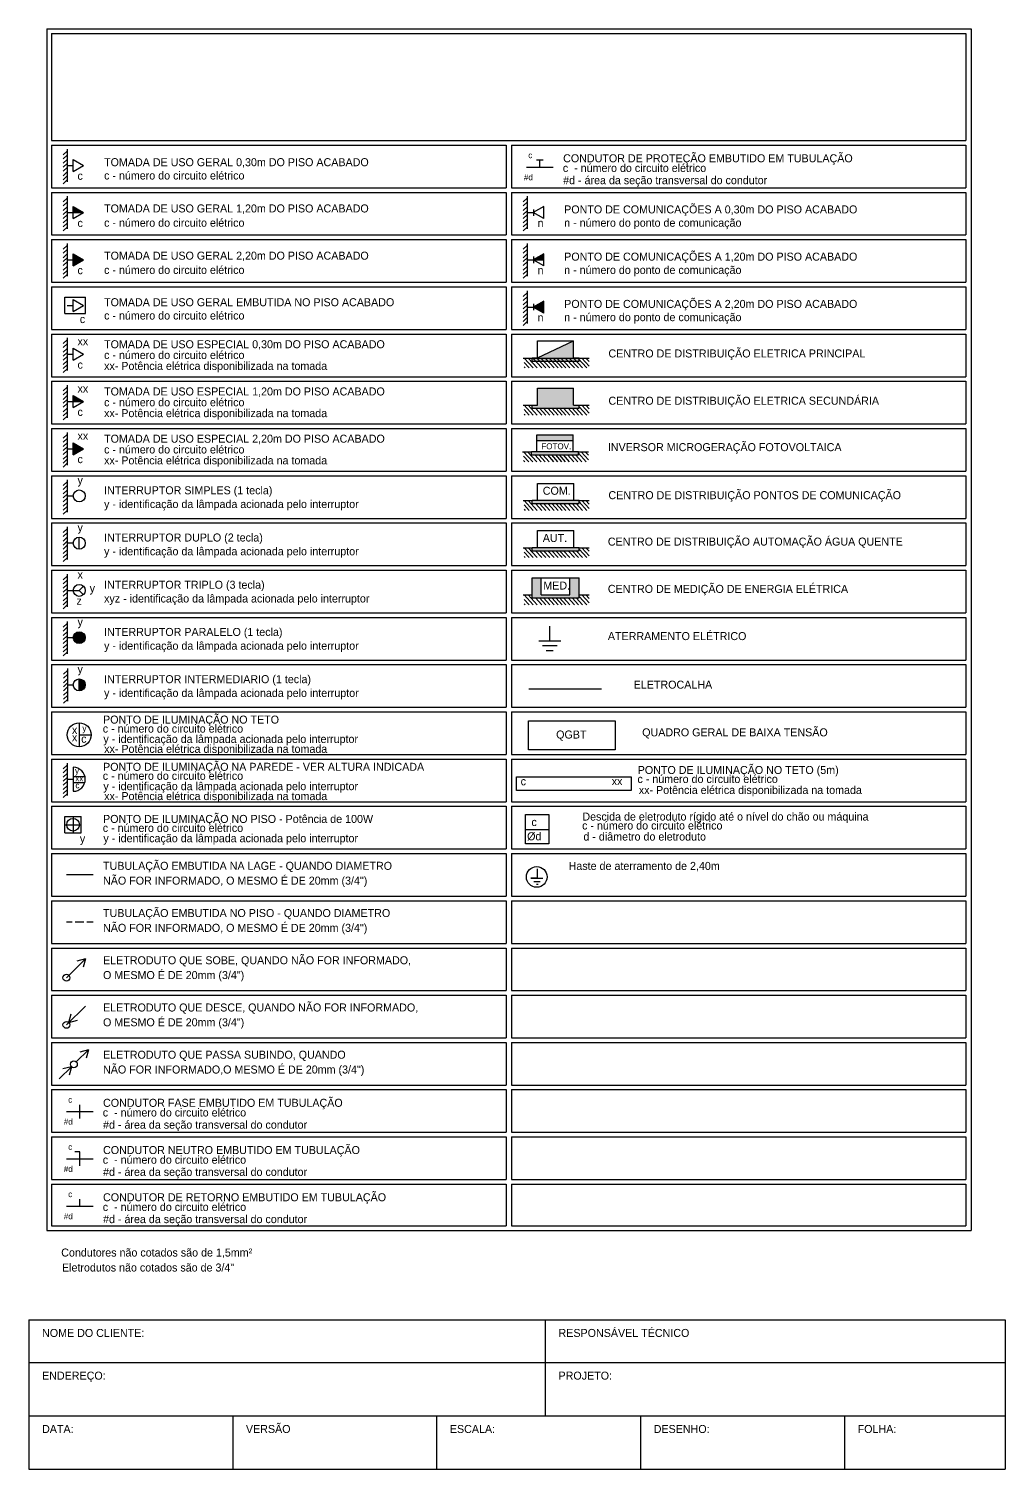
# Model space of a CAD drawing. Extents: x -4780 to 4154, y -1673 to 3208.
# Drawn here: x 588.71 to 609.7, y -465.96 to -435 of the extents above; entities that cross this region are included whole.
import ezdxf

# ---------------------------------------------------------------- set-up
doc = ezdxf.new("R2010")
doc.units = 0
doc.header["$MEASUREMENT"] = 0
for name, color, linetype in [('eletrico', 3, 'Continuous'), ('ELETROCALHAS', 3, 'TRACKS'), ('ELÉTRICO', 3, 'Continuous')]:
    doc.layers.add(name, color=color, linetype=linetype)
doc.styles.add('REGUA80', font='GOTHIC.TTF')
doc.linetypes.add('TRACKS', pattern='A,0.15,[130,ltypeshp.shx,S=0.25,R=0,X=0,Y=0],0.15', length=0.3)

# ---------------------------------------------------------------- blocks, each defined once
blk = doc.blocks.new('folha Legenda')
at = {"layer": 'eletrico'}
for p, q in [((2333.451, 933.488), (2333.451, 910.966)), ((2333.451, 933.488), (2350.776, 933.488)), ((2333.538, 933.401), (2350.676, 933.401)), ((2333.538, 933.401), (2333.538, 931.393)), ((2350.676, 933.401), (2350.676, 931.393)), ((2350.776, 933.488), (2350.776, 910.966)), ((2333.538, 931.393), (2350.676, 931.393)), ((2333.538, 931.307), (2333.538, 930.508)), ((2333.538, 931.307), (2342.061, 931.307)), ((2342.061, 931.307), (2342.061, 930.508)), ((2342.161, 931.307), (2350.676, 931.307)), ((2342.161, 931.307), (2342.161, 930.508)), ((2350.676, 931.307), (2350.676, 930.508)), ((2333.538, 930.508), (2342.061, 930.508)), ((2333.538, 930.422), (2342.061, 930.422)), ((2333.538, 930.422), (2333.538, 929.623)), ((2342.061, 930.422), (2342.061, 929.623)), ((2342.161, 930.508), (2350.676, 930.508)), ((2342.161, 930.422), (2350.676, 930.422)), ((2342.161, 930.422), (2342.161, 929.623)), ((2350.676, 930.422), (2350.676, 929.623)), ((2333.538, 929.623), (2342.061, 929.623)), ((2333.538, 929.537), (2342.061, 929.537)), ((2333.538, 929.537), (2333.538, 928.738)), ((2342.061, 929.537), (2342.061, 928.738)), ((2342.161, 929.623), (2350.676, 929.623)), ((2342.161, 929.537), (2350.676, 929.537)), ((2342.161, 929.537), (2342.161, 928.738)), ((2350.676, 929.537), (2350.676, 928.738)), ((2333.538, 928.738), (2342.061, 928.738)), ((2342.161, 928.738), (2350.676, 928.738)), ((2333.538, 928.651), (2342.061, 928.651)), ((2333.538, 928.651), (2333.538, 927.853)), ((2342.061, 928.651), (2342.061, 927.853)), ((2342.161, 928.651), (2350.676, 928.651)), ((2342.161, 928.651), (2342.161, 927.853)), ((2350.676, 928.651), (2350.676, 927.853)), ((2333.538, 927.853), (2342.061, 927.853)), ((2333.538, 927.766), (2342.061, 927.766)), ((2333.538, 927.766), (2333.538, 926.967)), ((2342.061, 927.766), (2342.061, 926.967)), ((2342.161, 927.853), (2350.676, 927.853)), ((2342.161, 927.766), (2350.676, 927.766)), ((2342.161, 927.766), (2342.161, 926.967)), ((2350.676, 927.766), (2350.676, 926.967)), ((2333.538, 926.967), (2342.061, 926.967)), ((2333.538, 926.881), (2342.061, 926.881)), ((2333.538, 926.881), (2333.538, 926.082)), ((2342.061, 926.881), (2342.061, 926.082)), ((2342.161, 926.967), (2350.676, 926.967)), ((2342.161, 926.881), (2350.676, 926.881)), ((2342.161, 926.881), (2342.161, 926.082)), ((2350.676, 926.881), (2350.676, 926.082)), ((2333.538, 926.082), (2342.061, 926.082)), ((2342.161, 926.082), (2350.676, 926.082)), ((2333.538, 925.996), (2342.061, 925.996)), ((2333.538, 925.996), (2333.538, 925.197)), ((2342.061, 925.996), (2342.061, 925.197)), ((2342.161, 925.996), (2350.676, 925.996)), ((2342.161, 925.996), (2342.161, 925.197)), ((2350.676, 925.996), (2350.676, 925.197)), ((2333.538, 925.197), (2342.061, 925.197)), ((2333.538, 925.111), (2342.061, 925.111)), ((2333.538, 925.111), (2333.538, 924.312)), ((2342.061, 925.111), (2342.061, 924.312)), ((2342.161, 925.197), (2350.676, 925.197)), ((2342.161, 925.111), (2350.676, 925.111)), ((2342.161, 925.111), (2342.161, 924.312)), ((2350.676, 925.111), (2350.676, 924.312)), ((2333.538, 924.312), (2342.061, 924.312)), ((2333.538, 924.226), (2342.061, 924.226)), ((2333.538, 924.226), (2333.538, 923.427)), ((2342.061, 924.226), (2342.061, 923.427)), ((2342.161, 924.312), (2350.676, 924.312)), ((2342.161, 924.226), (2350.676, 924.226)), ((2342.161, 924.226), (2342.161, 923.427)), ((2350.676, 924.226), (2350.676, 923.427)), ((2333.538, 923.427), (2342.061, 923.427)), ((2333.538, 923.341), (2342.061, 923.341)), ((2333.538, 923.341), (2333.538, 922.542)), ((2342.061, 923.341), (2342.061, 922.542)), ((2342.161, 923.427), (2350.676, 923.427)), ((2342.161, 923.341), (2350.676, 923.341)), ((2342.161, 923.341), (2342.161, 922.542)), ((2350.676, 923.341), (2350.676, 922.542)), ((2333.538, 922.542), (2342.061, 922.542)), ((2342.161, 922.542), (2350.676, 922.542)), ((2333.538, 922.455), (2342.061, 922.455)), ((2333.538, 922.455), (2333.538, 921.657)), ((2342.061, 922.455), (2342.061, 921.657)), ((2342.161, 922.455), (2350.676, 922.455)), ((2342.161, 922.455), (2342.161, 921.657)), ((2350.676, 922.455), (2350.676, 921.657)), ((2333.538, 921.657), (2342.061, 921.657)), ((2333.538, 921.57), (2342.061, 921.57)), ((2333.538, 921.57), (2333.538, 920.771)), ((2342.061, 921.57), (2342.061, 920.771)), ((2342.161, 921.657), (2350.676, 921.657)), ((2342.161, 921.57), (2350.676, 921.57)), ((2342.161, 921.57), (2342.161, 920.771)), ((2350.676, 921.57), (2350.676, 920.771)), ((2333.538, 920.771), (2342.061, 920.771)), ((2333.538, 920.685), (2342.061, 920.685)), ((2333.538, 920.685), (2333.538, 919.886)), ((2342.061, 920.685), (2342.061, 919.886)), ((2342.161, 920.771), (2350.676, 920.771)), ((2342.161, 920.685), (2350.676, 920.685)), ((2342.161, 920.685), (2342.161, 919.886)), ((2350.676, 920.685), (2350.676, 919.886)), ((2333.538, 919.886), (2342.061, 919.886)), ((2333.538, 919.8), (2342.061, 919.8)), ((2333.538, 919.8), (2333.538, 919.001)), ((2342.061, 919.8), (2342.061, 919.001)), ((2342.161, 919.886), (2350.676, 919.886)), ((2342.161, 919.8), (2350.676, 919.8)), ((2342.161, 919.8), (2342.161, 919.001)), ((2350.676, 919.8), (2350.676, 919.001)), ((2333.538, 919.001), (2342.061, 919.001)), ((2342.161, 919.001), (2350.676, 919.001)), ((2333.538, 918.915), (2342.061, 918.915)), ((2333.538, 918.915), (2333.538, 918.116)), ((2342.061, 918.915), (2342.061, 918.116)), ((2342.161, 918.915), (2350.676, 918.915)), ((2342.161, 918.915), (2342.161, 918.116)), ((2350.676, 918.915), (2350.676, 918.116)), ((2333.538, 918.116), (2342.061, 918.116)), ((2333.538, 918.03), (2342.061, 918.03)), ((2333.538, 918.03), (2333.538, 917.231)), ((2342.061, 918.03), (2342.061, 917.231)), ((2342.161, 918.116), (2350.676, 918.116)), ((2342.161, 918.03), (2350.676, 918.03)), ((2342.161, 918.03), (2342.161, 917.231)), ((2350.676, 918.03), (2350.676, 917.231)), ((2333.538, 917.231), (2342.061, 917.231)), ((2333.538, 917.144), (2342.061, 917.144)), ((2333.538, 917.144), (2333.538, 916.346)), ((2342.061, 917.144), (2342.061, 916.346)), ((2342.161, 917.231), (2350.676, 917.231)), ((2342.161, 917.144), (2350.676, 917.144)), ((2342.161, 917.144), (2342.161, 916.346)), ((2350.676, 917.144), (2350.676, 916.346)), ((2333.538, 916.346), (2342.061, 916.346)), ((2342.161, 916.346), (2350.676, 916.346)), ((2333.538, 916.259), (2342.061, 916.259)), ((2333.538, 916.259), (2333.538, 915.461)), ((2342.061, 916.259), (2342.061, 915.461)), ((2342.161, 916.259), (2350.676, 916.259)), ((2342.161, 916.259), (2342.161, 915.461)), ((2350.676, 916.259), (2350.676, 915.461)), ((2333.538, 915.461), (2342.061, 915.461)), ((2333.538, 915.374), (2342.061, 915.374)), ((2333.538, 915.374), (2333.538, 914.575)), ((2342.061, 915.374), (2342.061, 914.575)), ((2342.161, 915.461), (2350.676, 915.461)), ((2342.161, 915.374), (2350.676, 915.374)), ((2342.161, 915.374), (2342.161, 914.575)), ((2350.676, 915.374), (2350.676, 914.575)), ((2333.538, 914.575), (2342.061, 914.575)), ((2333.538, 914.489), (2342.061, 914.489)), ((2333.538, 914.489), (2333.538, 913.69)), ((2342.061, 914.489), (2342.061, 913.69)), ((2342.161, 914.575), (2350.676, 914.575)), ((2342.161, 914.489), (2350.676, 914.489)), ((2342.161, 914.489), (2342.161, 913.69)), ((2350.676, 914.489), (2350.676, 913.69)), ((2333.538, 913.69), (2342.061, 913.69)), ((2333.538, 913.604), (2342.061, 913.604)), ((2333.538, 913.604), (2333.538, 912.805)), ((2342.061, 913.604), (2342.061, 912.805)), ((2342.161, 913.69), (2350.676, 913.69)), ((2342.161, 913.604), (2350.676, 913.604)), ((2342.161, 913.604), (2342.161, 912.805)), ((2350.676, 913.604), (2350.676, 912.805)), ((2333.538, 912.805), (2342.061, 912.805)), ((2342.161, 912.805), (2350.676, 912.805)), ((2333.538, 912.719), (2342.061, 912.719)), ((2333.538, 912.719), (2333.538, 911.92)), ((2342.061, 912.719), (2342.061, 911.92)), ((2342.161, 912.719), (2350.676, 912.719)), ((2342.161, 912.719), (2342.161, 911.92)), ((2350.676, 912.719), (2350.676, 911.92)), ((2333.538, 911.92), (2342.061, 911.92)), ((2333.538, 911.834), (2342.061, 911.834)), ((2333.538, 911.834), (2333.538, 911.052)), ((2342.061, 911.834), (2342.061, 911.052)), ((2342.161, 911.92), (2350.676, 911.92)), ((2342.161, 911.834), (2342.161, 911.052)), ((2342.161, 911.834), (2350.676, 911.834)), ((2342.161, 911.834), (2342.161, 911.052)), ((2350.676, 911.834), (2350.676, 911.052)), ((2333.451, 910.966), (2350.776, 910.966)), ((2333.538, 911.052), (2342.061, 911.052)), ((2342.161, 911.052), (2350.676, 911.052))]:
    blk.add_line(p, q, dxfattribs=at)
blk = doc.blocks.new('parede')
at = {"layer": 'eletrico'}
for p, q in [((2333.834, 931.196), (2333.758, 931.127)), ((2333.834, 931.233), (2333.834, 930.622)), ((2333.834, 931.122), (2333.758, 931.052)), ((2333.834, 931.038), (2333.758, 930.968)), ((2333.834, 930.963), (2333.758, 930.894)), ((2333.834, 930.888), (2333.758, 930.819)), ((2333.834, 930.804), (2333.758, 930.735)), ((2333.834, 930.73), (2333.758, 930.66)), ((2333.834, 930.655), (2333.758, 930.585))]:
    blk.add_line(p, q, dxfattribs=at)
blk = doc.blocks.new('tomada 0.3m')
at = {"layer": 'eletrico'}
for p, q in [((2333.834, 930.928), (2333.947, 930.928)), ((2333.947, 930.815), (2333.947, 931.04)), ((2333.947, 931.04), (2334.141, 930.928)), ((2333.947, 930.815), (2334.141, 930.928))]:
    blk.add_line(p, q, dxfattribs=at)
blk = doc.blocks.new('tomada 1.2m')
at = {"layer": 'eletrico'}
h = blk.add_hatch(color=256, dxfattribs=at)
h.dxf.hatch_style = 1
h.paths.add_polyline_path([(2334.141, 930.043), (2333.947, 930.155), (2333.947, 930.043)])
for p, q in [((2333.947, 929.93), (2333.947, 930.155)), ((2333.947, 930.155), (2334.141, 930.043)), ((2333.834, 930.043), (2334.141, 930.043)), ((2333.947, 929.93), (2334.141, 930.043))]:
    blk.add_line(p, q, dxfattribs=at)
blk = doc.blocks.new('tomada 2.2m')
at = {"layer": 'eletrico'}
h = blk.add_hatch(color=256, dxfattribs=at)
h.dxf.hatch_style = 1
h.paths.add_polyline_path([(2333.947, 929.27), (2333.947, 929.045), (2334.141, 929.157)])
for p, q in [((2333.947, 929.045), (2333.947, 929.27)), ((2333.947, 929.27), (2334.141, 929.157)), ((2333.834, 929.157), (2333.947, 929.157)), ((2333.947, 929.045), (2334.141, 929.157))]:
    blk.add_line(p, q, dxfattribs=at)
blk = doc.blocks.new('interruptor simples')
at = {"layer": 'eletrico'}
blk.add_line((2333.834, 925.617), (2333.947, 925.617), dxfattribs=at)
blk.add_circle((2334.059, 925.617), 0.112, dxfattribs=at)
blk = doc.blocks.new('interruptor paralelo')
at = {"layer": 'eletrico'}
h = blk.add_hatch(color=256, dxfattribs=at)
h.dxf.hatch_style = 1
h.paths.add_polyline_path([(2334.171, 922.961, 1), (2333.947, 922.961, 1)])
blk.add_line((2333.834, 922.961), (2333.947, 922.961), dxfattribs=at)
blk.add_circle((2334.059, 922.961), 0.112, dxfattribs=at)
blk = doc.blocks.new('interruptor intermediario')
at = {"layer": 'eletrico'}
h = blk.add_hatch(color=256, dxfattribs=at)
h.dxf.hatch_style = 1
h.paths.add_polyline_path([(2334.059, 922.189), (2334.059, 921.964, 0.414214), (2334.171, 922.076, 0.414214)])
for p, q in [((2333.834, 922.076), (2333.947, 922.076)), ((2334.059, 921.964), (2334.059, 922.189))]:
    blk.add_line(p, q, dxfattribs=at)
blk.add_circle((2334.059, 922.076), 0.112, dxfattribs=at)
blk = doc.blocks.new('Selo')
at = {"layer": 'eletrico'}
for p, q in [((2333.389, 909.29), (2351.689, 909.29)), ((2333.389, 909.29), (2333.389, 906.49)), ((2343.069, 909.29), (2343.069, 907.49)), ((2351.689, 909.29), (2351.689, 906.49)), ((2333.389, 908.49), (2351.689, 908.49)), ((2333.389, 907.49), (2351.689, 907.49)), ((2337.21, 907.49), (2337.21, 906.49)), ((2341.032, 907.49), (2341.032, 906.49)), ((2344.854, 907.49), (2344.854, 906.49)), ((2348.675, 907.49), (2348.675, 906.49)), ((2333.389, 906.49), (2351.689, 906.49))]:
    blk.add_line(p, q, dxfattribs=at)
at = {"layer": 'eletrico', "style": 'REGUA80'}
for s, p in [('NOME DO CLIENTE:', (2333.637, 908.969)), ('RESPONSÁVEL TÉCNICO', (2343.317, 908.969)), ('ENDEREÇO:', (2333.637, 908.169)), ('PROJETO:', (2343.317, 908.169)), ('DATA:', (2333.637, 907.169)), ('VERSÃO', (2337.458, 907.169)), ('ESCALA:', (2341.28, 907.169)), ('DESENHO:', (2345.101, 907.169)), ('FOLHA:', (2348.923, 907.169))]:
    blk.add_text(s, height=0.15, dxfattribs=at).set_placement(p)
blk = doc.blocks.new('ponto de iluminação no teto')
at = {"layer": 'eletrico'}
for p, q in [((2334.059, 921.365), (2334.059, 920.915)), ((2334.059, 921.14), (2334.284, 921.14))]:
    blk.add_line(p, q, dxfattribs=at)
blk.add_circle((2334.059, 921.14), 0.225, dxfattribs=at)
blk = doc.blocks.new('ponto de iluminação na parede')
at = {"layer": 'eletrico'}
for p, q in [((2333.947, 920.531), (2333.947, 920.081)), ((2333.947, 920.36), (2334.165, 920.36)), ((2333.834, 920.306), (2333.947, 920.306)), ((2333.947, 920.245), (2334.163, 920.245))]:
    blk.add_line(p, q, dxfattribs=at)
blk.add_arc((2333.947, 920.306), 0.225, 270, 90, dxfattribs=at)
blk = doc.blocks.new('eletroduto que sobe')
at = {"layer": 'eletrico'}
for p, q in [((2333.819, 917.473), (2334.174, 917.828)), ((2334.174, 917.828), (2334.014, 917.785)), ((2334.174, 917.828), (2334.131, 917.668))]:
    blk.add_line(p, q, dxfattribs=at)
blk.add_circle((2333.819, 917.473), 0.0643, dxfattribs=at)
blk = doc.blocks.new('eletroduto que desce')
at = {"layer": 'eletrico'}
for p, q in [((2333.819, 916.588), (2334.174, 916.942)), ((2333.864, 916.633), (2333.907, 916.793)), ((2333.864, 916.633), (2334.024, 916.676))]:
    blk.add_line(p, q, dxfattribs=at)
blk.add_circle((2333.819, 916.588), 0.0643, dxfattribs=at)
blk = doc.blocks.new('eletroduto que passa subindo')
at = {"layer": 'eletrico'}
for p, q in [((2334.003, 915.895), (2334.23, 916.122)), ((2334.23, 916.122), (2334.07, 916.08)), ((2334.23, 916.122), (2334.187, 915.963)), ((2333.685, 915.578), (2333.912, 915.805)), ((2333.912, 915.805), (2333.752, 915.762)), ((2333.912, 915.805), (2333.869, 915.645))]:
    blk.add_line(p, q, dxfattribs=at)
blk.add_circle((2333.958, 915.85), 0.0643, dxfattribs=at)
blk = doc.blocks.new('ponto comunicacao 30cm')
at = {"layer": 'eletrico'}
for p, q in [((2342.457, 930.928), (2342.57, 930.928)), ((2342.764, 931.04), (2342.57, 930.928)), ((2342.764, 930.815), (2342.57, 930.928)), ((2342.571, 930.988), (2342.571, 930.868)), ((2342.764, 930.815), (2342.764, 931.04))]:
    blk.add_line(p, q, dxfattribs=at)
blk = doc.blocks.new('ponto comunicacao 120cm')
at = {"layer": 'eletrico'}
h = blk.add_hatch(color=256, dxfattribs=at)
h.dxf.hatch_style = 1
h.paths.add_polyline_path([(2342.764, 930.155), (2342.571, 930.043), (2342.571, 930.043), (2342.764, 930.043)])
for p, q in [((2342.764, 930.155), (2342.57, 930.043)), ((2342.571, 930.102), (2342.571, 929.983)), ((2342.764, 929.93), (2342.764, 930.155)), ((2342.457, 930.043), (2342.764, 930.043)), ((2342.764, 929.93), (2342.57, 930.043))]:
    blk.add_line(p, q, dxfattribs=at)
blk = doc.blocks.new('ponto comunicacao 220cm')
at = {"layer": 'eletrico'}
h = blk.add_hatch(color=256, dxfattribs=at)
h.dxf.hatch_style = 1
h.paths.add_polyline_path([(2342.764, 929.27), (2342.571, 929.158), (2342.571, 929.157), (2342.764, 929.045)])
for p, q in [((2342.764, 929.27), (2342.57, 929.157)), ((2342.764, 929.045), (2342.764, 929.27)), ((2342.457, 929.157), (2342.57, 929.157)), ((2342.764, 929.045), (2342.57, 929.157)), ((2342.571, 929.217), (2342.571, 929.097))]:
    blk.add_line(p, q, dxfattribs=at)
blk = doc.blocks.new('tomada no piso')
at = {"layer": 'eletrico'}
for p, q in [((2333.789, 928.46), (2334.179, 928.46)), ((2333.789, 928.153), (2333.789, 928.46)), ((2334.179, 928.153), (2334.179, 928.46)), ((2333.834, 928.303), (2333.947, 928.303)), ((2333.947, 928.191), (2333.947, 928.415)), ((2333.947, 928.415), (2334.141, 928.303)), ((2333.947, 928.191), (2334.141, 928.303)), ((2333.789, 928.153), (2334.179, 928.153))]:
    blk.add_line(p, q, dxfattribs=at)
blk = doc.blocks.new('CD eletrica principal')
at = {"layer": 'eletrico'}
h = blk.add_hatch(color=256, dxfattribs=at)
h.dxf.hatch_style = 1
h.paths.add_polyline_path([(2343.237, 928.064), (2343.237, 928.124), (2343.135, 928.124), (2343.135, 928.44), (2342.457, 928.124), (2342.355, 928.124), (2342.355, 928.064)])
for p, q in [((2342.457, 928.44), (2343.135, 928.44)), ((2342.457, 928.124), (2342.457, 928.44)), ((2342.457, 928.124), (2343.135, 928.44)), ((2343.135, 928.124), (2343.135, 928.44)), ((2342.355, 928.124), (2342.457, 928.124)), ((2342.355, 928.064), (2342.355, 928.124)), ((2342.355, 928.064), (2343.237, 928.064)), ((2343.135, 928.124), (2343.237, 928.124)), ((2343.237, 928.064), (2343.237, 928.124))]:
    blk.add_line(p, q, dxfattribs=at)
blk = doc.blocks.new('cd eletrica secundaria')
at = {"layer": 'eletrico'}
h = blk.add_hatch(color=256, dxfattribs=at)
h.dxf.hatch_style = 1
h.paths.add_polyline_path([(2342.457, 927.555), (2342.457, 927.239), (2342.355, 927.239), (2342.355, 927.179), (2343.237, 927.179), (2343.237, 927.239), (2343.135, 927.239), (2343.135, 927.555)])
for p, q in [((2342.457, 927.555), (2343.135, 927.555)), ((2342.457, 927.239), (2342.457, 927.555)), ((2343.135, 927.239), (2343.135, 927.555)), ((2342.355, 927.239), (2342.457, 927.239)), ((2342.355, 927.179), (2342.355, 927.239)), ((2342.355, 927.179), (2343.237, 927.179)), ((2343.135, 927.239), (2343.237, 927.239)), ((2343.237, 927.179), (2343.237, 927.239))]:
    blk.add_line(p, q, dxfattribs=at)
blk = doc.blocks.new('Central de comunicações')
at = {"layer": 'eletrico'}
h = blk.add_hatch(color=256, dxfattribs=at)
h.dxf.hatch_style = 1
h.paths.add_polyline_path([(2342.546, 926.349), (2342.546, 926.289), (2343.428, 926.289), (2343.428, 926.349), (2343.326, 926.349)])
for p, q in [((2342.648, 926.665), (2343.326, 926.665)), ((2342.648, 926.349), (2342.648, 926.665)), ((2343.326, 926.349), (2343.326, 926.665)), ((2342.546, 926.349), (2343.326, 926.349)), ((2342.546, 926.289), (2342.546, 926.349)), ((2342.546, 926.289), (2343.428, 926.289)), ((2343.326, 926.349), (2343.428, 926.349)), ((2343.428, 926.289), (2343.428, 926.349))]:
    blk.add_line(p, q, dxfattribs=at)
at = {"layer": 'eletrico', "style": 'REGUA80'}
blk.add_text('COM.', height=0.15, dxfattribs=at).set_placement((2342.747, 926.453))
blk = doc.blocks.new('Central de automação')
at = {"layer": 'eletrico'}
h = blk.add_hatch(color=256, dxfattribs=at)
h.dxf.hatch_style = 1
h.paths.add_polyline_path([(2342.546, 925.464), (2342.546, 925.404), (2343.428, 925.404), (2343.428, 925.464), (2343.326, 925.464)])
for p, q in [((2342.648, 925.78), (2343.326, 925.78)), ((2342.648, 925.464), (2342.648, 925.78)), ((2343.326, 925.464), (2343.326, 925.78)), ((2342.546, 925.464), (2343.326, 925.464)), ((2342.546, 925.404), (2342.546, 925.464)), ((2342.546, 925.404), (2343.428, 925.404)), ((2343.326, 925.464), (2343.428, 925.464)), ((2343.428, 925.404), (2343.428, 925.464))]:
    blk.add_line(p, q, dxfattribs=at)
at = {"layer": 'eletrico', "style": 'REGUA80'}
blk.add_text('AUT.', height=0.15, dxfattribs=at).set_placement((2342.747, 925.568))
blk = doc.blocks.new('Inversor geração  fotovoltaica')
at = {"layer": 'eletrico'}
h = blk.add_hatch(color=256, dxfattribs=at)
h.dxf.hatch_style = 1
h.paths.add_polyline_path([(2342.648, 926.823), (2342.648, 926.716), (2343.326, 926.716), (2343.326, 926.823)])
h = blk.add_hatch(color=256, dxfattribs=at)
h.dxf.hatch_style = 1
h.paths.add_polyline_path([(2342.546, 926.506), (2342.546, 926.447), (2343.428, 926.447), (2343.428, 926.506), (2343.326, 926.506)])
for p, q in [((2342.648, 926.823), (2343.326, 926.823)), ((2342.648, 926.506), (2342.648, 926.823)), ((2343.326, 926.506), (2343.326, 926.823)), ((2342.648, 926.716), (2343.326, 926.716)), ((2342.377, 926.504), (2342.546, 926.504)), ((2342.4, 926.504), (2342.57, 926.317)), ((2342.4, 926.421), (2342.495, 926.317)), ((2342.4, 926.339), (2342.42, 926.317)), ((2342.475, 926.504), (2342.644, 926.317)), ((2342.546, 926.506), (2343.326, 926.506)), ((2342.546, 926.447), (2342.546, 926.506)), ((2342.546, 926.447), (2343.428, 926.447)), ((2342.61, 926.447), (2342.728, 926.317)), ((2342.685, 926.447), (2342.803, 926.317)), ((2342.76, 926.447), (2342.878, 926.317)), ((2342.844, 926.447), (2342.962, 926.317)), ((2342.919, 926.447), (2343.036, 926.317)), ((2342.994, 926.447), (2343.111, 926.317)), ((2343.063, 926.447), (2343.181, 926.317)), ((2343.138, 926.447), (2343.256, 926.317)), ((2343.222, 926.447), (2343.339, 926.317)), ((2343.296, 926.447), (2343.414, 926.317)), ((2343.326, 926.506), (2343.428, 926.506)), ((2343.371, 926.447), (2343.489, 926.317)), ((2343.428, 926.447), (2343.428, 926.506)), ((2343.428, 926.504), (2343.615, 926.504)), ((2343.428, 926.476), (2343.573, 926.317)), ((2343.478, 926.504), (2343.615, 926.353)), ((2343.553, 926.504), (2343.615, 926.436))]:
    blk.add_line(p, q, dxfattribs=at)
at = {"layer": 'eletrico', "style": 'REGUA80'}
blk.add_text('FOTOV.', height=0.1125, dxfattribs=at).set_placement((2342.732, 926.549))
blk = doc.blocks.new('Centro de medição')
at = {"layer": 'eletrico'}
h = blk.add_hatch(color=256, dxfattribs=at)
h.dxf.hatch_style = 1
h.paths.add_polyline_path([(2342.546, 923.765), (2342.546, 923.705), (2343.428, 923.705), (2343.428, 923.765), (2343.428, 924.081), (2343.257, 924.081), (2343.257, 923.765), (2342.717, 923.765), (2342.717, 924.081), (2342.546, 924.081)])
for p, q in [((2342.546, 924.081), (2343.428, 924.081)), ((2342.546, 923.765), (2342.546, 924.081)), ((2342.717, 923.765), (2342.717, 924.081)), ((2343.257, 923.765), (2343.257, 924.081)), ((2343.428, 923.765), (2343.428, 924.081)), ((2342.546, 923.705), (2342.546, 923.765)), ((2342.546, 923.705), (2343.428, 923.705)), ((2342.717, 923.765), (2343.257, 923.765)), ((2343.428, 923.705), (2343.428, 923.765))]:
    blk.add_line(p, q, dxfattribs=at)
at = {"layer": 'eletrico', "style": 'REGUA80'}
blk.add_text('MED.', height=0.15, dxfattribs=at).set_placement((2342.757, 923.863))
blk = doc.blocks.new('aterramento')
at = {"layer": 'eletrico'}
for p, q in [((2342.878, 922.903), (2342.878, 923.174)), ((2342.67, 922.903), (2343.086, 922.903)), ((2342.741, 922.812), (2343.014, 922.812)), ((2342.812, 922.72), (2342.943, 922.72))]:
    blk.add_line(p, q, dxfattribs=at)
blk = doc.blocks.new('interruptor duplo')
at = {"layer": 'eletrico'}
for p, q in [((2359.578, 923.734), (2359.578, 923.959)), ((2359.466, 923.847), (2359.353, 923.847))]:
    blk.add_line(p, q, dxfattribs=at)
blk.add_circle((2359.578, 923.847), 0.112, dxfattribs=at)
blk = doc.blocks.new('iluminacao de piso')
at = {"layer": 'eletrico'}
for p, q in [((2359.308, 918.723), (2359.615, 918.723)), ((2359.308, 918.417), (2359.308, 918.723)), ((2359.462, 918.723), (2359.462, 918.417)), ((2359.615, 918.417), (2359.615, 918.723)), ((2359.308, 918.57), (2359.615, 918.57)), ((2359.308, 918.417), (2359.615, 918.417))]:
    blk.add_line(p, q, dxfattribs=at)
blk.add_circle((2359.462, 918.57), 0.119, dxfattribs=at)

msp = doc.modelspace()

# ---------------------------------------------------------------- linework, layer by layer
at = {"layer": 'eletrico'}
for p, q in [((599.411, -437.974), (599.987, -437.974)), ((599.773, -437.827), (599.625, -437.827)), ((599.699, -437.974), (599.699, -437.827)), ((599.337, -442.077), (600.757, -442.077)), ((599.363, -442.077), (599.558, -442.291)), ((599.449, -442.077), (599.644, -442.291)), ((599.545, -442.077), (599.74, -442.291)), ((599.631, -442.077), (599.826, -442.291)), ((599.717, -442.077), (599.912, -442.291)), ((599.813, -442.077), (600.008, -442.291)), ((599.899, -442.077), (600.093, -442.291)), ((599.985, -442.077), (600.179, -442.291)), ((600.064, -442.077), (600.259, -442.291)), ((600.15, -442.077), (600.345, -442.291)), ((600.246, -442.077), (600.441, -442.291)), ((600.332, -442.077), (600.527, -442.291)), ((600.418, -442.077), (600.612, -442.291)), ((600.514, -442.077), (600.708, -442.291)), ((600.6, -442.077), (600.757, -442.249)), ((600.686, -442.077), (600.757, -442.155)), ((599.363, -442.171), (599.472, -442.291)), ((599.363, -442.266), (599.386, -442.291)), ((599.337, -443.092), (599.531, -443.092)), ((599.363, -443.092), (599.558, -443.306)), ((599.363, -443.186), (599.472, -443.306)), ((599.363, -443.281), (599.386, -443.306)), ((599.449, -443.092), (599.644, -443.306)), ((599.605, -443.157), (599.74, -443.306)), ((599.691, -443.157), (599.826, -443.306)), ((599.777, -443.157), (599.912, -443.306)), ((599.873, -443.157), (600.008, -443.306)), ((599.958, -443.157), (600.093, -443.306)), ((600.044, -443.157), (600.179, -443.306)), ((600.124, -443.157), (600.259, -443.306)), ((600.21, -443.157), (600.345, -443.306)), ((600.306, -443.157), (600.441, -443.306)), ((600.392, -443.157), (600.527, -443.306)), ((600.477, -443.157), (600.612, -443.306)), ((600.543, -443.092), (600.757, -443.092)), ((600.543, -443.124), (600.708, -443.306)), ((600.6, -443.092), (600.757, -443.264)), ((600.686, -443.092), (600.757, -443.17)), ((599.337, -445.139), (599.531, -445.139)), ((599.363, -445.139), (599.558, -445.353)), ((599.449, -445.139), (599.644, -445.353)), ((600.543, -445.139), (600.757, -445.139)), ((600.543, -445.171), (600.708, -445.353)), ((600.6, -445.139), (600.757, -445.312)), ((600.686, -445.139), (600.757, -445.217)), ((599.363, -445.234), (599.472, -445.353)), ((599.363, -445.328), (599.386, -445.353)), ((599.605, -445.205), (599.74, -445.353)), ((599.691, -445.205), (599.826, -445.353)), ((599.777, -445.205), (599.912, -445.353)), ((599.873, -445.205), (600.008, -445.353)), ((599.958, -445.205), (600.093, -445.353)), ((600.044, -445.205), (600.179, -445.353)), ((600.124, -445.205), (600.259, -445.353)), ((600.21, -445.205), (600.345, -445.353)), ((600.306, -445.205), (600.441, -445.353)), ((600.392, -445.205), (600.527, -445.353)), ((600.477, -445.205), (600.612, -445.353)), ((599.337, -446.154), (599.531, -446.154)), ((599.363, -446.154), (599.558, -446.368)), ((599.363, -446.249), (599.472, -446.368)), ((599.363, -446.343), (599.386, -446.368)), ((599.449, -446.154), (599.644, -446.368)), ((599.605, -446.22), (599.74, -446.368)), ((599.691, -446.22), (599.826, -446.368)), ((599.777, -446.22), (599.912, -446.368)), ((599.873, -446.22), (600.008, -446.368)), ((599.958, -446.22), (600.093, -446.368)), ((600.044, -446.22), (600.179, -446.368)), ((600.124, -446.22), (600.259, -446.368)), ((600.21, -446.22), (600.345, -446.368)), ((600.306, -446.22), (600.441, -446.368)), ((600.392, -446.22), (600.527, -446.368)), ((600.477, -446.22), (600.612, -446.368)), ((600.543, -446.154), (600.757, -446.154)), ((600.543, -446.186), (600.708, -446.368)), ((600.6, -446.154), (600.757, -446.327)), ((600.686, -446.154), (600.757, -446.232)), ((589.798, -447.072), (589.889, -446.981)), ((589.669, -447.072), (589.798, -447.072)), ((589.798, -447.072), (589.889, -447.164)), ((599.337, -447.169), (599.531, -447.169)), ((599.363, -447.169), (599.558, -447.384)), ((599.363, -447.264), (599.472, -447.384)), ((599.363, -447.358), (599.386, -447.384)), ((599.449, -447.169), (599.644, -447.384)), ((599.605, -447.235), (599.74, -447.384)), ((599.691, -447.235), (599.826, -447.384)), ((599.777, -447.235), (599.912, -447.384)), ((599.873, -447.235), (600.008, -447.384)), ((599.958, -447.235), (600.093, -447.384)), ((600.044, -447.235), (600.179, -447.384)), ((600.124, -447.235), (600.259, -447.384)), ((600.21, -447.235), (600.345, -447.384)), ((600.306, -447.235), (600.441, -447.384)), ((600.392, -447.235), (600.527, -447.384)), ((600.477, -447.235), (600.612, -447.384)), ((600.543, -447.169), (600.757, -447.169)), ((600.543, -447.201), (600.708, -447.384)), ((600.6, -447.169), (600.757, -447.342)), ((600.686, -447.169), (600.757, -447.247)), ((599.081, -448.296), (599.089, -448.296)), ((599.081, -448.437), (599.089, -448.437)), ((589.523, -453.18), (590.098, -453.18)), ((589.523, -454.196), (589.644, -454.196)), ((589.708, -454.196), (589.899, -454.196)), ((589.963, -454.196), (590.098, -454.196)), ((589.811, -458.423), (589.811, -458.128)), ((589.523, -458.276), (590.098, -458.276)), ((589.523, -459.291), (590.098, -459.291)), ((589.811, -459.143), (589.706, -459.143)), ((589.811, -459.438), (589.811, -459.143)), ((589.523, -460.306), (590.098, -460.306)), ((589.811, -460.306), (589.811, -460.159))]:
    msp.add_line(p, q, dxfattribs=at)
at = {"layer": 'ELETROCALHAS'}
msp.add_line((599.462, -449.188), (601.026, -449.188), dxfattribs=at)
at = {"layer": 'ELÉTRICO'}
for p, q in [((599.391, -452.213), (599.893, -452.213)), ((599.642, -453.056), (599.642, -453.254)), ((599.642, -453.254), (599.507, -453.254)), ((599.507, -453.254), (599.642, -453.254)), ((599.569, -453.326), (599.708, -453.326)), ((599.626, -453.388), (599.662, -453.388)), ((599.642, -453.254), (599.642, -453.254)), ((599.642, -453.254), (599.766, -453.254))]:
    msp.add_line(p, q, dxfattribs=at)
for points in [[(599.452, -449.876), (601.317, -449.876), (601.317, -450.496), (599.452, -450.496)], [(599.2, -451.076), (601.659, -451.076), (601.659, -451.376), (599.2, -451.376)], [(599.391, -451.889), (599.893, -451.889), (599.893, -452.518), (599.391, -452.518)]]:
    msp.add_lwpolyline(points, close=True, dxfattribs=at)
msp.add_circle((599.631, -453.231), 0.223, dxfattribs=at)

# ---------------------------------------------------------------- block references
at = {"layer": 'eletrico', "xscale": 1.146776916699829, "yscale": 1.146776916699829, "zscale": 1.146776916699829}
for name, p in [('folha Legenda', (-2086.847, -1505.503)), ('parede', (-2086.847, -1505.503)), ('tomada 0.3m', (-2086.847, -1505.503)), ('parede', (-2086.847, -1506.518)), ('parede', (-2076.958, -1506.518)), ('tomada 1.2m', (-2086.847, -1505.503)), ('ponto comunicacao 30cm', (-2086.847, -1506.518)), ('parede', (-2086.847, -1507.533)), ('parede', (-2076.958, -1507.533)), ('tomada 2.2m', (-2086.847, -1505.503)), ('ponto comunicacao 120cm', (-2086.847, -1506.518)), ('tomada no piso', (-2086.847, -1505.503)), ('parede', (-2076.958, -1508.548)), ('ponto comunicacao 220cm', (-2086.847, -1506.518)), ('parede', (-2086.847, -1509.563)), ('CD eletrica principal', (-2086.628, -1506.424)), ('tomada 0.3m', (-2086.847, -1509.563)), ('parede', (-2086.847, -1510.578)), ('cd eletrica secundaria', (-2086.628, -1506.424)), ('tomada 1.2m', (-2086.847, -1509.563)), ('parede', (-2086.847, -1511.594)), ('tomada 2.2m', (-2086.847, -1509.563)), ('Inversor geração  fotovoltaica', (-2086.86, -1506.584)), ('parede', (-2086.847, -1512.609)), ('Central de comunicações', (-2086.847, -1507.451)), ('interruptor simples', (-2086.847, -1506.518)), ('parede', (-2086.847, -1513.624)), ('Central de automação', (-2086.847, -1507.451)), ('interruptor duplo', (-2116.111, -1505.503)), ('parede', (-2086.847, -1514.639)), ('interruptor simples', (-2086.847, -1508.548)), ('Centro de medição', (-2086.847, -1506.518)), ('parede', (-2086.847, -1515.654)), ('interruptor paralelo', (-2086.847, -1506.518)), ('aterramento', (-2086.847, -1506.518)), ('parede', (-2086.838, -1516.669)), ('interruptor intermediario', (-2086.847, -1506.518)), ('ponto de iluminação no teto', (-2086.847, -1506.518)), ('parede', (-2086.847, -1518.699)), ('ponto de iluminação na parede', (-2086.847, -1506.518)), ('iluminacao de piso', (-2116.111, -1505.503)), ('eletroduto que sobe', (-2086.847, -1507.533)), ('eletroduto que desce', (-2086.847, -1507.533)), ('eletroduto que passa subindo', (-2086.847, -1507.533)), ('Selo', (-2087.162, -1505.503))]:
    msp.add_blockref(name, p, dxfattribs=at)

# ---------------------------------------------------------------- texts
at = {"layer": 'eletrico', "style": 'REGUA80'}
for s, height, p in [('c', 0.129, (599.45, -437.782)), ('CONDUTOR DE PROTEÇÃO EMBUTIDO EM TUBULAÇÃO', 0.17202, (600.199, -437.87)), ('TOMADA DE USO GERAL 0,30m DO PISO ACABADO', 0.17202, (590.332, -437.954)), ('c - número do circuito elétrico', 0.17202, (590.332, -438.24)), ('c  - número do circuito elétrico', 0.17202, (600.193, -438.078)), ('c', 0.172, (589.761, -438.246)), ('#d', 0.129, (599.356, -438.256)), ('#d - área da seção transversal do condutor', 0.17202, (600.199, -438.341)), ('TOMADA DE USO GERAL 1,20m DO PISO ACABADO', 0.17202, (590.332, -438.948)), ('PONTO DE COMUNICAÇÕES A 0,30m DO PISO ACABADO', 0.17202, (600.221, -438.969)), ('c', 0.172, (589.761, -439.261)), ('c - número do circuito elétrico', 0.17202, (590.332, -439.255)), ('n', 0.172, (599.649, -439.261)), ('n - número do ponto de comunicação', 0.17202, (600.221, -439.255)), ('TOMADA DE USO GERAL 2,20m DO PISO ACABADO', 0.17202, (590.332, -439.963)), ('PONTO DE COMUNICAÇÕES A 1,20m DO PISO ACABADO', 0.17202, (600.221, -439.984)), ('c', 0.172, (589.761, -440.276)), ('c - número do circuito elétrico', 0.17202, (590.332, -440.27)), ('n', 0.172, (599.649, -440.276)), ('n - número do ponto de comunicação', 0.17202, (600.221, -440.27)), ('TOMADA DE USO GERAL EMBUTIDA NO PISO ACABADO', 0.17202, (590.332, -440.964)), ('PONTO DE COMUNICAÇÕES A 2,20m DO PISO ACABADO', 0.17202, (600.221, -441)), ('c - número do circuito elétrico', 0.17202, (590.332, -441.25)), ('n', 0.172, (599.649, -441.291)), ('n - número do ponto de comunicação', 0.17202, (600.221, -441.285)), ('c', 0.172, (589.811, -441.326)), ('xx', 0.172, (589.761, -441.805)), ('TOMADA DE USO ESPECIAL 0,30m DO PISO ACABADO', 0.17202, (590.332, -441.867)), ('c - número do circuito elétrico', 0.17202, (590.332, -442.098)), ('CENTRO DE DISTRIBUIÇÃO ELETRICA PRINCIPAL', 0.17202, (601.173, -442.065)), ('c', 0.172, (589.761, -442.306)), ('xx- Potência elétrica disponibilizada na tomada', 0.17202, (590.332, -442.333)), ('xx', 0.172, (589.761, -442.82)), ('TOMADA DE USO ESPECIAL 1,20m DO PISO ACABADO', 0.17202, (590.332, -442.882)), ('c - número do circuito elétrico', 0.17202, (590.332, -443.114)), ('CENTRO DE DISTRIBUIÇÃO ELETRICA SECUNDÁRIA', 0.17202, (601.173, -443.081)), ('c', 0.172, (589.761, -443.321)), ('xx- Potência elétrica disponibilizada na tomada', 0.17202, (590.332, -443.348)), ('xx', 0.172, (589.761, -443.835)), ('TOMADA DE USO ESPECIAL 2,20m DO PISO ACABADO', 0.17202, (590.332, -443.897)), ('c - número do circuito elétrico', 0.17202, (590.332, -444.129)), ('INVERSOR MICROGERAÇÃO FOTOVOLTAICA', 0.17202, (601.16, -444.079)), ('c', 0.172, (589.761, -444.337)), ('xx- Potência elétrica disponibilizada na tomada', 0.17202, (590.332, -444.363)), ('y', 0.172, (589.761, -444.788)), ('INTERRUPTOR SIMPLES (1 tecla)', 0.17202, (590.332, -445.006)), ('CENTRO DE DISTRIBUIÇÃO PONTOS DE COMUNICAÇÃO', 0.17202, (601.173, -445.111)), ('y - identificação da lâmpada acionada pelo interruptor', 0.17202, (590.332, -445.302)), ('y', 0.172, (589.761, -445.803)), ('INTERRUPTOR DUPLO (2 tecla)', 0.17202, (590.332, -446.021)), ('CENTRO DE DISTRIBUIÇÃO AUTOMAÇÃO ÁGUA QUENTE', 0.17202, (601.16, -446.109)), ('y - identificação da lâmpada acionada pelo interruptor', 0.17202, (590.332, -446.317)), ('x', 0.172, (589.761, -446.818)), ('y', 0.172, (590.022, -447.111)), ('INTERRUPTOR TRIPLO (3 tecla)', 0.17202, (590.332, -447.036)), ('CENTRO DE MEDIÇÃO DE ENERGIA ELÉTRICA', 0.17202, (601.16, -447.125)), ('z', 0.172, (589.738, -447.382)), ('xyz - identificação da lâmpada acionada pelo interruptor', 0.17202, (590.332, -447.332)), ('y', 0.172, (589.761, -447.833)), ('INTERRUPTOR PARALELO (1 tecla)', 0.17202, (590.332, -448.051)), ('ATERRAMENTO ELÉTRICO', 0.17202, (601.16, -448.14)), ('y - identificação da lâmpada acionada pelo interruptor', 0.17202, (590.332, -448.347)), ('y', 0.172, (589.761, -448.848)), ('INTERRUPTOR INTERMEDIARIO (1 tecla)', 0.17202, (590.332, -449.066)), ('y - identificação da lâmpada acionada pelo interruptor', 0.17202, (590.332, -449.362)), ('ELETROCALHA', 0.17202, (601.715, -449.184)), ('PONTO DE ILUMINAÇÃO NO TETO', 0.17202, (590.31, -449.935)), ('x', 0.172, (589.641, -450.156)), ('y', 0.129, (589.866, -450.103)), ('c - número do circuito elétrico', 0.17202, (590.304, -450.128)), ('QGBT', 0.172, (600.049, -450.256)), ('QUADRO GERAL DE BAIXA TENSÃO', 0.17202, (601.898, -450.209)), ('x', 0.172, (589.641, -450.316)), ('c', 0.172, (589.84, -450.347)), ('y - identificação da lâmpada acionada pelo interruptor', 0.17202, (590.317, -450.351)), ('xx- Potência elétrica disponibilizada na tomada', 0.17202, (590.334, -450.564)), ('PONTO DE ILUMINAÇÃO NA PAREDE - VER ALTURA INDICADA', 0.17202, (590.31, -450.95)), ('y', 0.129, (589.708, -451.012)), ('xx', 0.129, (589.713, -451.178)), ('c - número do circuito elétrico', 0.17202, (590.304, -451.143)), ('c - número do circuito elétrico', 0.17202, (601.796, -451.211)), ('PONTO DE ILUMINAÇÃO NO TETO (5m)', 0.17202, (601.802, -451.018)), ('c', 0.129, (589.716, -451.327)), ('y - identificação da lâmpada acionada pelo interruptor', 0.17202, (590.317, -451.366)), ('xx- Potência elétrica disponibilizada na tomada', 0.17202, (590.334, -451.579)), ('c', 0.172, (599.286, -451.261)), ('xx', 0.172, (601.243, -451.258)), ('xx- Potência elétrica disponibilizada na tomada', 0.17202, (601.825, -451.448)), ('PONTO DE ILUMINAÇÃO NO PISO - Potência de 100W', 0.17202, (590.31, -452.07)), ('c', 0.172, (599.518, -452.137)), ('Descida de eletroduto rígido até o nível do chão ou máquina', 0.17202, (600.612, -452.019)), ('c - número do circuito elétrico', 0.17202, (590.304, -452.263)), ('y - identificação da lâmpada acionada pelo interruptor', 0.17202, (590.317, -452.485)), ('Ød', 0.172, (599.425, -452.443)), ('c - número do circuito elétrico', 0.17202, (600.606, -452.212)), ('d - diâmetro do eletroduto', 0.17202, (600.635, -452.449)), ('y', 0.172, (589.811, -452.492)), ('TUBULAÇÃO EMBUTIDA NA LAGE - QUANDO DIAMETRO', 0.17202, (590.31, -453.078)), ('Haste de aterramento de 2,40m', 0.17202, (600.317, -453.08)), ('NÃO FOR INFORMADO, O MESMO É DE 20mm (3/4")', 0.17202, (590.31, -453.396)), ('TUBULAÇÃO EMBUTIDA NO PISO - QUANDO DIAMETRO', 0.17202, (590.31, -454.093)), ('NÃO FOR INFORMADO, O MESMO É DE 20mm (3/4")', 0.17202, (590.31, -454.411)), ('ELETRODUTO QUE SOBE, QUANDO NÃO FOR INFORMADO,', 0.17202, (590.31, -455.108)), ('O MESMO É DE 20mm (3/4")', 0.17202, (590.31, -455.426)), ('ELETRODUTO QUE DESCE, QUANDO NÃO FOR INFORMADO,', 0.17202, (590.31, -456.123)), ('O MESMO É DE 20mm (3/4")', 0.17202, (590.31, -456.441)), ('ELETRODUTO QUE PASSA SUBINDO, QUANDO', 0.17202, (590.31, -457.138)), ('NÃO FOR INFORMADO,O MESMO É DE 20mm (3/4")', 0.17202, (590.31, -457.456)), ('c', 0.129, (589.561, -458.083)), ('c  - número do circuito elétrico', 0.17202, (590.304, -458.38)), ('CONDUTOR FASE EMBUTIDO EM TUBULAÇÃO', 0.17202, (590.31, -458.172)), ('#d', 0.129, (589.467, -458.557)), ('#d - área da seção transversal do condutor', 0.17202, (590.31, -458.642)), ('c', 0.129, (589.561, -459.098)), ('CONDUTOR NEUTRO EMBUTIDO EM TUBULAÇÃO', 0.17202, (590.31, -459.187)), ('#d', 0.129, (589.467, -459.573)), ('c  - número do circuito elétrico', 0.17202, (590.304, -459.395)), ('#d - área da seção transversal do condutor', 0.17202, (590.31, -459.657)), ('c', 0.129, (589.561, -460.113)), ('CONDUTOR DE RETORNO EMBUTIDO EM TUBULAÇÃO', 0.17202, (590.31, -460.202)), ('c  - número do circuito elétrico', 0.17202, (590.304, -460.41)), ('#d', 0.129, (589.467, -460.588)), ('#d - área da seção transversal do condutor', 0.17202, (590.31, -460.672)), ('Condutores não cotados são de 1,5mm²', 0.17202, (589.411, -461.39)), ('Eletrodutos não cotados são de 3/4"', 0.17202, (589.427, -461.712))]:
    msp.add_text(s, height=height, dxfattribs=at).set_placement(p)

doc.saveas('drawing.dxf')
